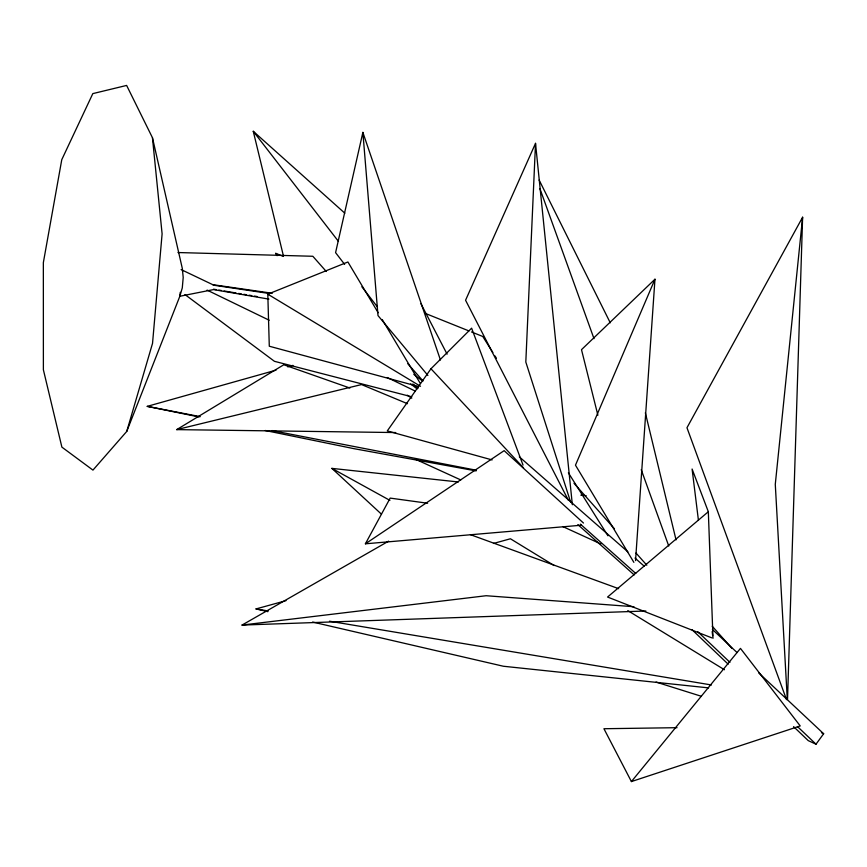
<?xml version="1.0" encoding="UTF-8"?>
<svg xmlns="http://www.w3.org/2000/svg" width="867" height="867" viewBox="0 0 867 867"><rect width="100%" height="100%" fill="white"/><g stroke="black" fill="none" stroke-linecap="round" stroke-linejoin="round"><path stroke-width="1.3" d="M787.529 699.463L802.614 217.227L686.967 427.734L786.521 699.626M568.438 500.367L465.568 300.242L535.524 143.348L525.814 362.027L570.692 502.318M635.544 560.624L654.964 279.228L581.497 349.672L597.883 415.217M802.614 217.227L775.282 484.328L787.301 699.474M180.271 292.32L179.837 296.265L126.745 431.43L92.953 470.109L61.882 447.123L43.383 369.775L43.35 262.614L61.774 159.669L92.823 93.614L126.625 85.432L152.451 137.723L182.287 268.326L183.208 277.473L182.287 287.887L179.837 296.265L213.52 289.589L268.933 299.126M182.579 271.241L182.677 270.32M440.447 360.011L362.872 132.402L335.583 252.633L344.622 264.37M126.745 431.43L152.527 343.365L162.107 233.873L152.451 137.723M654.964 279.228L575.471 465.178L633.875 562.347M581.443 525.207L365.397 543.804L390.172 498.102L427.626 503.239M523.039 465.08L471.615 328.17L430.964 368.768L387.278 430.932L492.12 459.933M793.598 726.633L808.25 740.624L816.01 744.2L823.65 733.742L758.658 672.814M631.404 781.568L740.461 648.397L800.219 725.939L631.404 781.568L603.931 728.724L677.029 727.684M698.401 520.092L692.094 469.025L708.328 511.725L607.561 597.049L711.753 637.841M365.397 543.804L504.15 450.656L583.491 523.05M395.699 432.557L176.705 429.62L283.802 364.769L349.889 388.037M645.861 610.997L242.023 625.074L388.654 541.127M417.623 386.281L269.29 346.226L267.805 294.184L347.916 261.986L378.153 312.727M198.922 416.94L147.238 406.363L276.031 370.155M287.746 366.86L292.948 365.397M267.86 611.668L256.014 608.927L286.023 600.658M493.464 543.457L510.425 538.775L554.154 565.533M176.705 429.62L361.528 384.569L407.479 403.697M242.023 625.074L486.116 595.727L633.929 606.716M177.973 252.535L312.835 256.274L326.274 271.479M708.567 687.878L503.38 666.246L312.597 622.04M381.469 514.185L331.877 468.375L458.361 481.976M580.803 495.133L586.19 495.718M212.718 284.658L272.292 293.274M269.702 293.555L213.997 285.265L181.116 269.572M256.014 608.927L268.044 610.932M329.482 621.195L711.471 684.973M213.564 289.199L216.197 289.643M218.831 290.087L221.464 290.532M224.098 290.976L235.954 292.97M238.588 293.414L241.221 293.859M243.855 294.303L246.488 294.747M249.122 295.192L251.755 295.636M254.389 296.08L257.022 296.525M476.146 470.911L354.007 448.673L265.204 430.498M147.238 406.363L200.288 416.659M271.924 430.563L476.2 470.207M411.814 396.826L274.438 361.311L184.953 294.552M656.048 682.058L701.219 696.244M470.434 534.668L618.648 588.671M277.093 255.689L275.749 253.348L283.271 256.372M425.047 313.301L468.96 330.934M471.475 331.942L482.767 336.472L492.835 352.511M415.315 459.163L460.767 479.939M562.737 526.551L600.831 543.967M821.439 732.723L823.65 733.742M207.094 290.109L269.193 320.226M387.3 377.524L415.304 391.115M331.877 468.375L389.901 500.378M267.805 294.184L420.517 386.292M627.784 610.596L724.433 669.736M407.262 395.179L411.738 398.191M413.808 374.36L422.446 380.906M412.833 383.973L418.154 388.123M410.72 383.918L417.103 388.915M275.749 253.348L277.787 255.126M519.322 456.822L627.881 551.856M634.991 558.077L644.116 566.075M580.381 524.134L635.739 573.423M283.476 256.166L253.262 131.285L344.828 213.195M577.877 524.6L634.178 574.897M712.371 629.42L736.993 652.504M697.686 631.631L729.96 662.334M797.423 726.524L816.01 744.2M692.007 629.67L728.15 664.165M430.964 368.768L523.56 467.898M712.219 626.223L732.03 648.451M574.008 483.298L614.454 528.794M636.02 553.059L646.815 565.197M407.793 363.728L423.031 380.96M427.897 375.444L378.001 315.588L362.872 132.402M253.262 131.285L338.466 241.405M361.875 286.771L377.492 307.037M494.992 355.947L496.433 358.244M568.384 472.786L607.951 535.784M382.282 319.641L420.083 383.073M420.95 303.775L447.09 354.159M539.133 180.043L610.26 322.806M539.87 188.54L593.993 338.661M641.233 469.686L668.75 546.015M645.351 412.822L676.043 539.892M712.175 631.62L712.674 635.652M535.524 143.348L572.339 504.724M708.328 511.725L712.999 638.34"/></g></svg>
